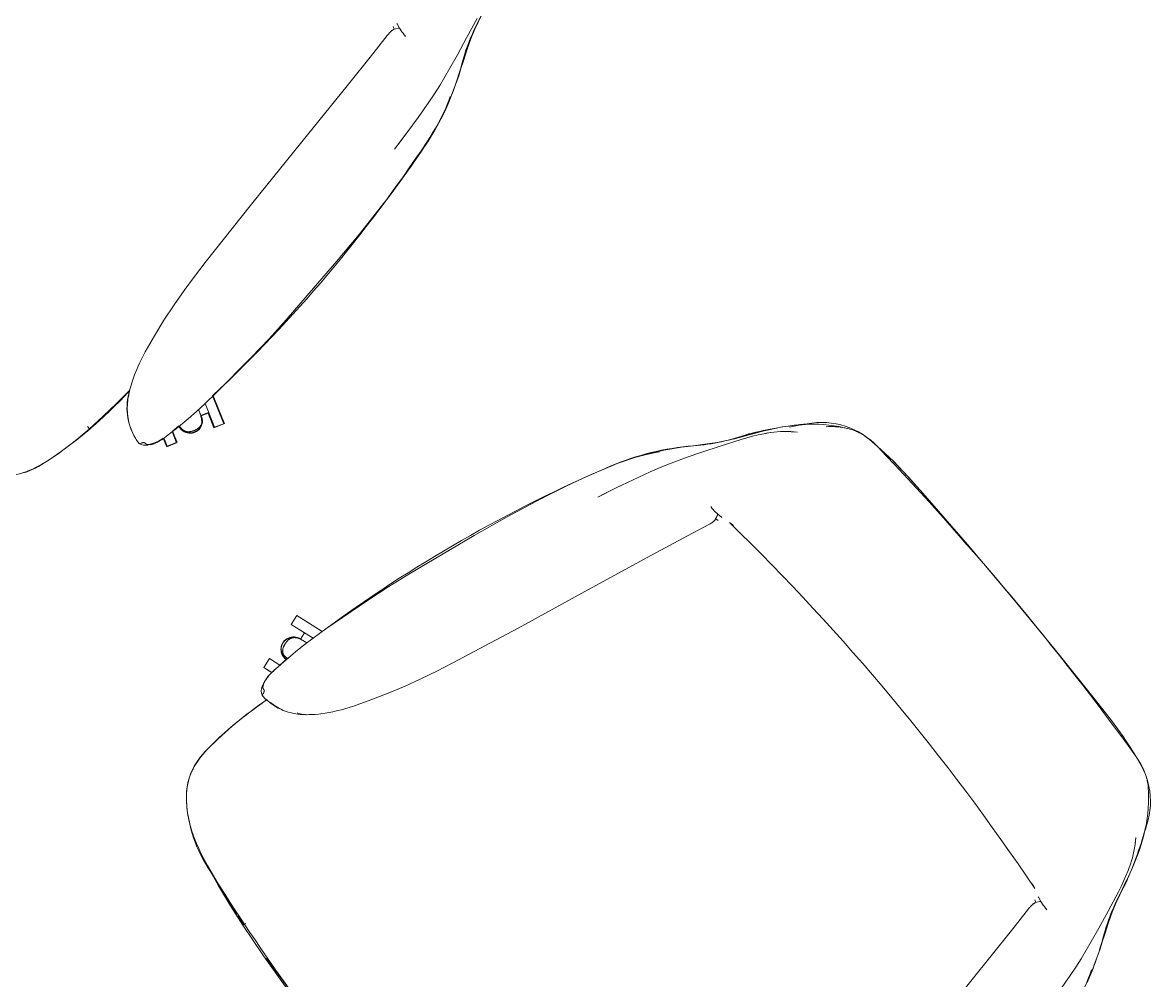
# Model space of a CAD drawing. Header units: millimetres. Extents: x 0 to 57242, y -59538 to 11130.
# Drawn here: x 11313 to 12131, y -3428 to -2734 of the extents above; entities that cross this region are included whole.
import ezdxf

# ---------------------------------------------------------------- set-up
doc = ezdxf.new("R2010")
doc.units = ezdxf.units.MM
doc.layers.add('A-DETL-GENF', color=92, linetype='Continuous', lineweight=9)
doc.layers.add('G-IMPT', color=8, linetype='Continuous', lineweight=9)

# ---------------------------------------------------------------- blocks, each defined once
blk = doc.blocks.new('Rockworth_Funiture_ORREN CHAIR - 71-ORR01B-1044596-Level 0')
at = {"layer": 'A-DETL-GENF'}
for p, q in [((-300.72, -71.67), (-321.5, -78.42)), ((-321.5, -78.42), (-319.11, -85.76)), ((-319.11, -85.76), (-308.19, -82.21)), ((-308.19, -82.21), (-306.53, -87.29)), ((-301.8, -104.43), (-301.66, -110.79)), ((-301.66, -110.79), (-310.09, -113.53)), ((-310.09, -113.53), (-307.7, -120.87)), ((-307.7, -120.87), (-301.24, -118.77))]:
    blk.add_line(p, q, dxfattribs=at)
for centre, radius, start, end in [((0.18, -1875.87), 2203.83, 86.2104, 93.79921), ((-142.11, 266.92), 56.33, 93.79921, 150.72121), ((142.11, 266.92), 56.33, 29.27879, 86.2104), ((40.77, 135.64), 281.17, 145.60784, 154.39216), ((-40.77, 135.64), 281.17, 25.60784, 34.39216), ((-356.32, 309.43), 152.76, 324.64067, 339.99562), ((356.32, 309.43), 152.76, 200.00438, 215.35933), ((-76.12, 110.6), 190.82, 144.64067, 163.35933), ((76.12, 110.6), 190.82, 16.64067, 35.35933), ((0.39, -1466.64), 1681.05, 84.10453, 95.89547), ((737.63, -132.62), 1040.14, 163.35933, 176.64067), ((-304.28, -95.89), 8.89, 104.70182, 286.19335), ((-278.27, -118.17), 22.98, 181.49688, 208.50312), ((-291.36, -127.51), 7.29, 192.85986, 293.14014), ((2.75, -162.14), 292.57, 174.52224, 185.47776), ((-240.7, -187.58), 47.85, 182.98416, 233.01584), ((-210.5, -147.48), 98.05, 233.01584, 264.98416), ((7.74, 1411.22), 1671.84, 262.20276, 269.40901)]:
    blk.add_arc(centre, radius, start, end, dxfattribs=at)
at = {"layer": 'G-IMPT'}
for p, q in [((210.78, 260.51), (217.42, 246.31)), ((-181.23, 200.69), (-181.24, 200.71)), ((-180.73, 199.5), (-178.74, 200.22)), ((-306.53, -87.29), (-308.19, -82.21)), ((-301.95, -85.69), (-301.49, -85.54)), ((-301.59, -112.57), (-301.79, -107.08))]:
    blk.add_line(p, q, dxfattribs=at)
at = {"layer": 'G-IMPT', "flags": 128}
for points in [[(-180.81, 303.62), (-179.8, 304.98), (-178.73, 306.3), (-177.63, 307.59), (-176.49, 308.84), (-175.31, 310.06), (-174.09, 311.24), (-172.84, 312.38), (-171.55, 313.48), (-170.22, 314.53), (-168.87, 315.55), (-168.59, 315.74), (-167.66, 316.37), (-166.7, 316.98), (-165.73, 317.56), (-164.74, 318.11), (-164.03, 318.47), (-163.31, 318.82), (-162.96, 318.99), (-162.11, 319.35), (-161.25, 319.7), (-160.37, 320.01), (-159.48, 320.3), (-158.59, 320.57), (-157.67, 320.83), (-156.65, 321.09), (-155.61, 321.33), (-153.53, 321.78), (-145.85, 323.12), (-138.12, 324.21), (-130.36, 325.05), (-114.6, 326.09), (-98.9, 326.62), (-49.72, 327.62), (0.18, 327.97), (50.08, 327.62), (99.26, 326.62), (114.96, 326.09), (130.64, 325.06), (130.72, 325.05), (138.48, 324.21), (146.21, 323.12), (153.89, 321.78), (155.97, 321.33), (157.01, 321.09), (158.03, 320.83), (158.95, 320.57), (159.84, 320.3), (160.73, 320.01), (161.61, 319.7), (162.47, 319.35), (163.32, 318.99), (163.67, 318.82), (164.4, 318.47), (165.11, 318.11), (166.09, 317.56), (167.06, 316.98), (168.02, 316.37), (168.95, 315.74), (169.23, 315.55), (172.24, 313.3), (175.17, 310.94), (178.03, 308.48), (180.79, 305.93), (183.47, 303.29), (186.05, 300.55), (188.54, 297.73), (189.1, 297.07), (191.78, 293.65), (194.36, 290.14), (196.82, 286.55), (199.16, 282.88), (201.38, 279.14), (203.48, 275.32)], [(-49.84, 327.3), (-98.99, 326.51), (-109.43, 326.27), (-119.86, 325.79), (-130.28, 325.06), (-130.36, 325.05)], [(-203.23, 275.12), (-203.12, 275.32), (-201.02, 279.14), (-198.8, 282.88), (-196.46, 286.55), (-194, 290.14), (-191.42, 293.65), (-188.74, 297.07), (-188.36, 297.51), (-188.18, 297.73), (-185.69, 300.55), (-183.11, 303.29), (-180.43, 305.93), (-177.67, 308.48), (-174.81, 310.94), (-171.88, 313.3), (-168.87, 315.55)], [(-188.74, 297.07), (-190.19, 295.2), (-191.59, 293.29), (-192.91, 291.32), (-194.17, 289.32), (-195.35, 287.27), (-196.47, 285.18), (-197.51, 283.05)], [(-247.56, 143.98), (-244.22, 158.46), (-240.95, 171.68), (-237.36, 184.82), (-235.28, 191.78), (-233.04, 198.7), (-228.26, 212.3), (-224.31, 222.64), (-219.09, 235.74), (-213.16, 250.5), (-211.48, 254.37), (-209.7, 258.19), (-207.81, 261.97), (-205.83, 265.69), (-204.63, 267.84), (-203.37, 269.96), (-202.04, 272.03), (-200.65, 274.06), (-199.2, 276.05), (-197.69, 277.99), (-196.11, 279.89), (-194.48, 281.73), (-190.99, 285.28), (-194.08, 282.12), (-194.27, 281.91)], [(194.63, 281.91), (194.44, 282.12), (191.36, 285.28), (194.85, 281.73), (196.48, 279.89), (198.05, 277.99), (199.56, 276.05), (201.01, 274.06), (202.41, 272.03), (203.73, 269.96), (204.99, 267.84), (206.19, 265.69), (208.17, 261.97), (210.06, 258.19), (211.84, 254.37), (213.52, 250.5), (219.45, 235.74), (224.67, 222.64), (228.62, 212.3), (233.4, 198.7), (235.64, 191.78), (237.72, 184.82), (241.31, 171.68)], [(-217.05, 246.31), (-210.42, 260.51), (-206.95, 267.88), (-203.23, 275.12), (-206.11, 269.63), (-208.86, 264.08), (-211.48, 258.46), (-217.32, 245.78), (-218.11, 244.19), (-220.32, 239.94), (-222.64, 235.76), (-226.39, 229.49), (-230.01, 223.82), (-231.93, 220.73), (-231.8, 220.94), (-231.74, 221.02), (-234.17, 217.44), (-236.48, 213.78), (-243.06, 202.46), (-243.96, 200.85), (-246.57, 195.96), (-249.02, 191), (-251.32, 185.95), (-253.46, 180.84), (-255.43, 175.66), (-257.25, 170.43), (-258.61, 166.32), (-261.03, 158.53), (-264.8, 145.25), (-268.46, 131.04), (-271.94, 116.35), (-272.86, 112.28), (-273.05, 111.42), (-278.64, 84.45), (-283.61, 57.36), (-292.22, 4.41), (-294.81, -13.8), (-297.01, -32.07), (-300.42, -68.39), (-301.2, -79.84), (-301.58, -87.88), (-301.78, -95.92), (-301.78, -107.08), (-301.81, -103), (-302.06, -103.08), (-301.81, -103)], [(249.38, 191), (246.93, 195.96), (244.32, 200.85), (243.42, 202.46), (236.84, 213.78), (234.53, 217.44), (232.1, 221.03), (232.16, 220.94), (232.29, 220.73), (230.37, 223.82), (226.76, 229.49), (223, 235.76), (220.68, 239.94), (218.47, 244.19), (217.68, 245.78), (211.84, 258.46), (209.22, 264.08), (206.47, 269.63), (203.59, 275.12), (203.48, 275.32)], [(-204.34, 268.3), (-204.35, 268.41), (-205.48, 266.32)], [(-212.34, 256.57), (-212.78, 257.17), (-211.54, 258.07)], [(-180.57, 198.91), (-180.51, 198.63), (-180.47, 198.43), (-180.45, 198.21), (-180.42, 197.98), (-180.4, 197.75), (-180.39, 197.5), (-180.38, 197.24), (-180.38, 196.96), (-180.39, 196.62), (-180.4, 196.26), (-180.43, 195.92), (-180.46, 195.58), (-180.54, 194.85), (-180.62, 194.26), (-180.71, 193.67), (-180.93, 192.46), (-181.44, 189.98), (-184.42, 176.04), (-190.41, 147), (-200.52, 95.87), (-211.79, 38.87), (-222.79, -14.07), (-225.5, -26.43), (-228.53, -38.73), (-231.87, -50.94), (-235.77, -63.69), (-240.03, -76.32), (-244.66, -88.82), (-246.25, -92.66), (-248.28, -97.19), (-249.5, -99.74), (-251.21, -103.09), (-252.45, -105.37), (-253.94, -107.99), (-255.53, -110.59), (-256.54, -112.13), (-257.82, -114), (-259.09, -115.74)], [(-257.49, 169.6), (-255.68, 174.71), (-253.91, 179.35), (-252.16, 183.57), (-250.46, 187.39), (-248.8, 190.85), (-247.19, 193.98), (-245.62, 196.81), (-244.11, 199.37)], [(-178.77, 203.53), (-179.12, 203.46), (-182.52, 202.89), (-185.62, 202.53), (-187.06, 202.44), (-188.5, 202.4), (-189.94, 202.41), (-189.17, 202.45)], [(-181.41, 201.03), (-182.15, 202.34), (-182.16, 202.35), (-182.17, 202.37), (-182.18, 202.39), (-182.19, 202.41), (-182.2, 202.42), (-182.2, 202.44), (-182.21, 202.46), (-182.22, 202.48), (-182.22, 202.5), (-182.23, 202.52), (-182.24, 202.54), (-182.24, 202.56), (-182.24, 202.58), (-182.25, 202.6), (-182.25, 202.62), (-182.25, 202.64), (-182.25, 202.66), (-182.25, 202.68), (-182.25, 202.7), (-182.25, 202.72), (-182.25, 202.74), (-182.24, 202.76), (-182.24, 202.78), (-182.24, 202.8), (-182.23, 202.81), (-182.23, 202.83), (-182.22, 202.85), (-182.21, 202.87), (-182.2, 202.89), (-182.22, 202.51)], [(-182.15, 202.34), (-181.02, 200.27), (-180.57, 198.91)], [(189.53, 202.45), (190.3, 202.41), (188.86, 202.4), (187.42, 202.44), (185.98, 202.53), (182.88, 202.89), (179.48, 203.46), (179.13, 203.53)], [(244.47, 199.37), (245.98, 196.81), (247.55, 193.98), (249.16, 190.85)], [(200.88, 95.87), (190.77, 147), (184.78, 176.04), (181.8, 189.98), (181.3, 192.46), (181.08, 193.67), (180.98, 194.26), (180.9, 194.85), (180.82, 195.58), (180.79, 195.92), (180.76, 196.26), (180.75, 196.62), (180.74, 196.96), (180.74, 197.24), (180.75, 197.5), (180.76, 197.75), (180.78, 197.98), (180.81, 198.21), (180.84, 198.43), (180.87, 198.63), (180.91, 198.83), (181.38, 200.27), (182.51, 202.34), (182.58, 202.56)], [(-243.46, 161.54), (-244.18, 158.55), (-246.9, 146.89)], [(-301.21, -79.94), (-314.55, -84.28), (-319.11, -85.76), (-321.5, -78.42), (-316.93, -76.94), (-300.66, -71.65)], [(-308.03, -88.07), (-307.41, -87.69), (-307.72, -87.87), (-308.02, -88.06), (-308.31, -88.26), (-308.6, -88.47), (-308.88, -88.69), (-309.16, -88.92), (-309.42, -89.16), (-309.68, -89.4), (-309.93, -89.66), (-310.07, -89.8), (-310.21, -89.95), (-310.34, -90.1), (-310.46, -90.26), (-310.58, -90.42), (-310.69, -90.58), (-310.8, -90.75), (-310.9, -90.92), (-310.99, -91.1), (-311.08, -91.28), (-311.17, -91.46), (-311.26, -91.67), (-311.34, -91.88), (-311.42, -92.09), (-311.49, -92.31), (-311.55, -92.53), (-311.61, -92.75), (-311.65, -92.97), (-311.69, -93.2), (-311.72, -93.42), (-311.75, -93.65), (-311.76, -93.88), (-311.77, -94.11), (-311.76, -93.83), (-311.74, -93.56), (-311.71, -93.3), (-311.67, -93.07)], [(-307.4, -87.68), (-307.41, -87.69), (-307.33, -87.66), (-307.09, -87.58)], [(-305.43, -86.86), (-305.68, -86.95), (-305.66, -86.94), (-305.75, -86.97), (-307.4, -87.68), (-305.81, -86.99)], [(-307.09, -87.58), (-305.57, -86.91), (-305.22, -86.79), (-304.94, -86.7), (-304.57, -86.57), (-304.09, -86.41), (-303.5, -86.21), (-302.78, -85.97), (-301.95, -85.69)], [(-301.7, -91.58), (-301.76, -90.8), (-301.76, -90.55), (-301.76, -90.3), (-301.75, -90.05), (-301.73, -89.8), (-301.7, -89.55), (-301.67, -89.3), (-301.62, -89.05)], [(-301.81, -104.57), (-302.44, -104.77), (-302.74, -104.83), (-303.03, -104.88), (-303.33, -104.92), (-303.64, -104.95), (-303.94, -104.97), (-304.24, -104.97), (-304.54, -104.97), (-304.85, -104.96), (-305.15, -104.93), (-305.45, -104.9), (-305.75, -104.85), (-306.05, -104.8), (-306.34, -104.73), (-306.63, -104.65), (-306.92, -104.57), (-307.21, -104.47), (-307.5, -104.36), (-307.77, -104.25), (-308.05, -104.12), (-308.32, -103.98), (-308.59, -103.84), (-308.85, -103.68), (-309.1, -103.52), (-309.35, -103.35), (-309.59, -103.17), (-309.83, -102.98), (-310.06, -102.78), (-310.28, -102.58), (-310.5, -102.36), (-310.71, -102.14), (-310.91, -101.92), (-311.1, -101.68), (-311.28, -101.44), (-311.46, -101.2), (-311.62, -100.94), (-311.78, -100.68), (-311.93, -100.42), (-312.07, -100.15), (-312.2, -99.88), (-312.32, -99.6), (-312.43, -99.32), (-312.53, -99.03), (-312.62, -98.74), (-312.7, -98.45), (-312.77, -98.16), (-312.83, -97.86), (-312.88, -97.56), (-312.92, -97.26), (-312.95, -96.96), (-312.97, -96.66), (-312.97, -96.35), (-312.97, -96.05), (-312.96, -95.75), (-312.93, -95.45), (-312.9, -95.15), (-312.85, -94.85), (-312.8, -94.55), (-312.73, -94.25), (-312.65, -93.96), (-312.57, -93.67), (-312.47, -93.38), (-312.36, -93.1), (-312.25, -92.82), (-312.12, -92.54), (-311.99, -92.27), (-311.84, -92.01), (-311.69, -91.75), (-311.52, -91.49), (-311.35, -91.24), (-311.17, -91), (-310.98, -90.76), (-310.79, -90.53), (-310.58, -90.31), (-310.37, -90.09), (-310.15, -89.89)], [(-311.13, -98.02), (-311.25, -97.64), (-311.36, -97.26), (-311.46, -96.87), (-311.54, -96.48), (-311.61, -96.09), (-311.67, -95.7), (-311.71, -95.3), (-311.75, -94.9), (-311.77, -94.5), (-311.77, -94.11)], [(-304.67, -103.9), (-304.68, -103.91), (-304.67, -103.9), (-304.68, -103.91), (-301.81, -103.64), (-304.6, -103.88), (-304.83, -103.92), (-304.98, -103.93), (-305.13, -103.93), (-305.28, -103.93), (-305.44, -103.92), (-305.59, -103.91), (-305.74, -103.89), (-305.89, -103.87), (-306.03, -103.84), (-306.18, -103.8), (-306.33, -103.76), (-306.47, -103.72), (-306.61, -103.67), (-306.76, -103.62), (-306.89, -103.56), (-307.03, -103.5), (-307.17, -103.43), (-307.3, -103.36), (-307.5, -103.24), (-307.69, -103.12), (-307.88, -102.99), (-308.06, -102.86), (-308.24, -102.72), (-308.42, -102.57), (-308.58, -102.42), (-308.75, -102.26), (-308.91, -102.09), (-309.06, -101.92), (-309.21, -101.75), (-309.35, -101.57), (-309.58, -101.24), (-309.79, -100.91), (-310, -100.57), (-310.2, -100.22), (-310.38, -99.87), (-310.56, -99.51), (-310.72, -99.15), (-310.87, -98.78), (-311.01, -98.4), (-311.13, -98.02), (-310.63, -99.34), (-310.49, -99.66)], [(-310.32, -100), (-310.18, -100.27), (-309.35, -101.57), (-309.18, -101.78), (-309, -102), (-308.83, -102.17), (-308.66, -102.35)], [(-301.24, -118.77), (-303.14, -119.38), (-307.7, -120.87), (-310.09, -113.53), (-305.53, -112.04), (-301.68, -110.79)], [(-259.09, -115.74), (-260.58, -117.57), (-261.67, -118.92), (-262.7, -120.12), (-263.77, -121.28), (-264.88, -122.4), (-266.02, -123.49), (-267.2, -124.54), (-268.42, -125.55), (-269.67, -126.52), (-270.94, -127.45), (-272.25, -128.34), (-273.59, -129.18), (-274.96, -129.97), (-276.14, -130.56), (-277.35, -131.11), (-278.57, -131.62), (-279.8, -132.09), (-281.05, -132.53), (-282.32, -132.92), (-283.59, -133.28), (-284.88, -133.59), (-285.92, -133.85), (-286.96, -134.08), (-288.02, -134.27), (-289.08, -134.44), (-290.14, -134.57), (-291.21, -134.67), (-292.28, -134.73), (-292.36, -134.73), (-292.43, -134.72), (-292.51, -134.72), (-292.59, -134.71), (-292.65, -134.7), (-292.71, -134.69), (-292.77, -134.67), (-292.8, -134.66), (-292.83, -134.66), (-292.85, -134.65), (-292.88, -134.64), (-292.9, -134.64), (-292.93, -134.63), (-292.95, -134.62), (-292.97, -134.61), (-292.99, -134.6), (-293.02, -134.59), (-293.04, -134.58), (-293.06, -134.57), (-293.08, -134.56), (-293.1, -134.55), (-293.12, -134.54), (-293.14, -134.53), (-293.15, -134.51), (-293.17, -134.5), (-293.19, -134.49), (-293.21, -134.47), (-293.22, -134.46), (-293.24, -134.44), (-293.25, -134.43), (-293.27, -134.41), (-293.28, -134.4), (-293.29, -134.38), (-293.3, -134.37), (-293.31, -134.36), (-293.32, -134.34), (-293.33, -134.33), (-293.34, -134.31), (-293.35, -134.3), (-293.36, -134.28), (-293.37, -134.26), (-293.38, -134.24), (-293.39, -134.22), (-293.39, -134.2), (-293.4, -134.19), (-293.41, -134.17), (-293.42, -134.14), (-293.43, -134.1), (-293.44, -134.06), (-293.45, -134.02), (-293.46, -133.98), (-293.47, -133.91), (-293.54, -133.46), (-293.56, -133.37), (-293.57, -133.32), (-293.58, -133.28), (-293.61, -133.16), (-293.65, -133.04), (-293.69, -132.93), (-293.73, -132.82), (-293.78, -132.71), (-293.83, -132.6), (-293.89, -132.49), (-293.94, -132.39), (-294.01, -132.29), (-294.07, -132.18), (-294.14, -132.09), (-294.21, -131.99), (-294.29, -131.9), (-294.37, -131.81), (-294.45, -131.72), (-294.53, -131.63), (-294.62, -131.55), (-294.71, -131.47), (-294.8, -131.39), (-294.9, -131.32), (-295, -131.25), (-295.03, -131.23), (-295.06, -131.22), (-295.1, -131.21), (-295.13, -131.19), (-295.17, -131.18), (-295.2, -131.17), (-295.24, -131.16), (-295.27, -131.16), (-295.31, -131.15), (-295.34, -131.14), (-295.38, -131.14), (-295.42, -131.13), (-295.5, -131.12), (-295.94, -131.1), (-296, -131.09), (-296.06, -131.08), (-296.13, -131.07), (-296.16, -131.07), (-296.2, -131.06), (-296.24, -131.05), (-296.27, -131.04), (-296.3, -131.04), (-296.34, -131.03), (-296.37, -131.02), (-296.41, -131.01), (-296.44, -131), (-296.47, -130.98), (-296.51, -130.97), (-296.54, -130.96), (-296.57, -130.94), (-296.6, -130.93), (-296.66, -130.9), (-296.71, -130.88), (-296.77, -130.85), (-296.82, -130.82), (-296.87, -130.79), (-296.93, -130.75), (-296.98, -130.72), (-297.03, -130.68), (-297.28, -130.44), (-297.52, -130.19), (-297.76, -129.94), (-297.98, -129.68), (-298.2, -129.41), (-298.4, -129.13), (-298.6, -128.85), (-298.79, -128.56), (-298.97, -128.26), (-299.14, -127.96), (-299.3, -127.65), (-299.45, -127.34), (-299.59, -127.02), (-299.71, -126.7), (-299.83, -126.38), (-299.94, -126.05), (-300.03, -125.71), (-300.35, -124.41), (-300.63, -123.09), (-300.87, -121.76), (-301.07, -120.43), (-301.23, -119.1), (-301.35, -117.76), (-301.43, -116.41), (-301.54, -114.57), (-301.59, -112.57)], [(-301.17, -117.41), (-301.27, -116.94), (-301.36, -116.48), (-301.43, -116.01), (-301.48, -115.53), (-301.52, -115.06), (-301.54, -114.59)], [(-267.08, -123.33), (-266.57, -123.05), (-266.07, -122.75), (-265.57, -122.44), (-265.09, -122.1), (-264.62, -121.76), (-264.16, -121.39), (-263.71, -121.02), (-263.27, -120.62), (-262.85, -120.22), (-262.44, -119.8), (-262.05, -119.36), (-261.67, -118.92)], [(-285.21, -133.39), (-284.01, -133.14), (-282.82, -132.84), (-281.64, -132.51), (-280.47, -132.14), (-279.32, -131.73), (-278.17, -131.28), (-277.05, -130.8), (-275.93, -130.29)], [(-182.95, -250.46), (-203.41, -247.67), (-223.76, -244.17), (-228.65, -243.16), (-233.16, -242.13), (-237.21, -241.1), (-241.24, -239.95), (-244.82, -238.8), (-246.6, -238.18), (-248.36, -237.52), (-250.02, -236.86), (-251.67, -236.16), (-253.29, -235.45), (-254.89, -234.71), (-256.46, -233.93), (-258.03, -233.13), (-259.57, -232.29), (-261.1, -231.43), (-262.6, -230.54), (-264.07, -229.62), (-265.52, -228.67), (-266.96, -227.68), (-268.33, -226.69), (-269.68, -225.66), (-271, -224.59), (-272.3, -223.49), (-273.52, -222.39), (-274.71, -221.25), (-275.86, -220.08), (-276.98, -218.87), (-277.51, -218.26), (-278.02, -217.65), (-278.53, -217.02), (-279.03, -216.39), (-279.51, -215.75), (-279.98, -215.1), (-280.43, -214.44), (-280.87, -213.77), (-281.31, -213.08), (-281.73, -212.38), (-282.13, -211.68), (-282.53, -210.96), (-282.91, -210.22), (-283.28, -209.47), (-283.64, -208.71), (-283.98, -207.94), (-284.32, -207.14), (-284.65, -206.32), (-284.96, -205.5), (-285.25, -204.68), (-285.55, -203.8), (-285.83, -202.91), (-286.34, -201.13), (-286.83, -199.21), (-287.26, -197.27), (-287.67, -195.16), (-288.03, -193.05), (-288.36, -190.75), (-288.65, -188.44), (-289.13, -183.49), (-289.49, -178.24), (-289.71, -172.74), (-289.82, -166.96), (-289.82, -161.18), (-289.47, -149.23), (-288.88, -139.23), (-288.5, -134.35)], [(200.53, -247.71), (194.23, -248.97), (194.25, -248.99), (194.23, -248.97), (177.64, -251.72), (160.96, -253.98), (144.22, -255.76), (117.48, -257.83), (90.68, -259.15), (38.23, -260.53), (-15.04, -260.65), (-68.3, -259.32), (-120.7, -256.75), (-147.46, -254.81), (-174.15, -252.14), (-190.84, -249.98), (-207.47, -247.34), (-224.01, -244.23), (-231.26, -242.58)], [(-173.76, -249.48), (-173.77, -249.54), (-173.77, -249.51), (-173.77, -249.54), (-173.97, -251.5), (-181.83, -250.6)], [(-144.88, -254.18), (-120.57, -255.81), (-68.22, -258.25), (-15.03, -259.55), (38.18, -259.55), (90.58, -258.21), (117.34, -257), (144.06, -255.12), (143.71, -251.13)]]:
    blk.add_lwpolyline(points, dxfattribs=at)
for points in [[(-168.72, 206.33), (-171.48, 205.74), (-172.28, 205.52), (-171.23, 205.82)], [(169.08, 206.33), (171.59, 205.82), (172.64, 205.52), (171.84, 205.74)], [(179.1, 200.22), (181.09, 199.5)]]:
    blk.add_lwpolyline(points, close=True, dxfattribs=at)
blk = doc.blocks.new('Rockworth_Funiture_ORREN CHAIR - 71-ORR01B-V4-Level 0')
at = {"layer": 'A-DETL-GENF'}
for p, q in [((321.5, -78.42), (300.72, -71.67)), ((319.11, -85.76), (321.5, -78.42)), ((306.53, -87.29), (308.19, -82.21)), ((308.19, -82.21), (319.11, -85.76)), ((301.66, -110.79), (301.8, -104.43)), ((310.09, -113.53), (301.66, -110.79)), ((307.7, -120.87), (310.09, -113.53)), ((301.24, -118.77), (307.7, -120.87))]:
    blk.add_line(p, q, dxfattribs=at)
for centre, radius, start, end in [((356.32, 309.43), 152.76, 200.00438, 215.35933), ((76.12, 110.6), 190.82, 16.64067, 35.35933), ((-737.63, -132.62), 1040.14, 3.35933, 16.64067), ((304.28, -95.89), 8.89, 253.80665, 75.29818), ((-47.3, -158.73), 309.55, 352.51214, 8.04583), ((294.71, -92.33), 42.35, 213.01776, 261.55889), ((278.27, -118.17), 22.98, 331.49688, 358.50312), ((291.36, -127.51), 7.29, 246.85986, 347.14014), ((211.57, -192.75), 48.45, 306.56187, 352.51214)]:
    blk.add_arc(centre, radius, start, end, dxfattribs=at)
at = {"layer": 'G-IMPT'}
for p, q in [((210.78, 260.51), (217.42, 246.31)), ((308.19, -81.71), (306.34, -87.38)), ((311.4, -91.19), (311.37, -91.13)), ((302.41, -104.2), (302.84, -104.24)), ((305.59, -104.09), (305.61, -104.09))]:
    blk.add_line(p, q, dxfattribs=at)
at = {"layer": 'G-IMPT', "flags": 128}
for points in [[(213.52, 250.5), (219.45, 235.74), (224.67, 222.64), (228.62, 212.3), (233.4, 198.7), (235.64, 191.78), (237.72, 184.82), (241.31, 171.68), (244.58, 158.46), (243.82, 161.54)], [(272.3, 116.35), (271.17, 121.27), (265.16, 145.25), (261.39, 158.53), (258.97, 166.32), (257.61, 170.43), (255.8, 175.66), (253.82, 180.84), (251.68, 185.95), (249.38, 191), (246.93, 195.96), (244.32, 200.85), (243.42, 202.46), (236.84, 213.78), (234.53, 217.44), (232.1, 221.03), (232.16, 220.94), (232.29, 220.73), (230.37, 223.82), (226.76, 229.49), (223, 235.76), (220.68, 239.94), (218.47, 244.19), (217.68, 245.78), (211.84, 258.46)], [(189.53, 202.45), (190.3, 202.41), (188.86, 202.4), (187.42, 202.44), (185.98, 202.53), (182.88, 202.89), (179.48, 203.46), (179.13, 203.53)], [(295.56, -131.17), (295.53, -131.18), (295.49, -131.19), (295.46, -131.21), (295.42, -131.22), (295.39, -131.23), (295.36, -131.25), (295.26, -131.32), (295.16, -131.39), (295.07, -131.47), (294.98, -131.55), (294.89, -131.63), (294.81, -131.72), (294.73, -131.81), (294.65, -131.9), (294.57, -131.99), (294.5, -132.09), (294.43, -132.18), (294.37, -132.29), (294.3, -132.39), (294.25, -132.49), (294.19, -132.6), (294.14, -132.71), (294.09, -132.82), (294.05, -132.93), (294.01, -133.04), (293.97, -133.16), (293.94, -133.28), (293.93, -133.32), (293.92, -133.37), (293.9, -133.46), (293.83, -133.91), (293.82, -133.98), (293.81, -134.02), (293.8, -134.06), (293.79, -134.1), (293.78, -134.14), (293.77, -134.17), (293.76, -134.19), (293.75, -134.2), (293.75, -134.22), (293.74, -134.24), (293.73, -134.26), (293.72, -134.28), (293.71, -134.3), (293.7, -134.31), (293.69, -134.33), (293.68, -134.34), (293.67, -134.36), (293.66, -134.37), (293.65, -134.38), (293.64, -134.4), (293.63, -134.41), (293.62, -134.43), (293.6, -134.44), (293.59, -134.46), (293.57, -134.47), (293.55, -134.49), (293.53, -134.5), (293.51, -134.51), (293.5, -134.53), (293.48, -134.54), (293.46, -134.55), (293.44, -134.56), (293.42, -134.57), (293.4, -134.58), (293.38, -134.59), (293.35, -134.6), (293.33, -134.61), (293.31, -134.62), (293.29, -134.63), (293.26, -134.64), (293.24, -134.64), (293.22, -134.65), (293.19, -134.66), (293.16, -134.66), (293.13, -134.67), (293.07, -134.69), (293.01, -134.7), (292.95, -134.71), (292.87, -134.72), (292.79, -134.72), (292.72, -134.73), (292.64, -134.73), (291.57, -134.67), (290.5, -134.57), (289.44, -134.44), (288.38, -134.27), (287.33, -134.08), (286.28, -133.85), (285.24, -133.59), (283.95, -133.28), (282.68, -132.92), (281.41, -132.53), (280.16, -132.09), (278.93, -131.62), (277.71, -131.11), (276.5, -130.56), (275.32, -129.97), (273.95, -129.18), (272.61, -128.34), (271.31, -127.45), (270.03, -126.52), (268.78, -125.55), (267.56, -124.54), (266.38, -123.49), (265.24, -122.4), (264.13, -121.28), (263.06, -120.12), (262.03, -118.92), (259.45, -115.74), (258.18, -114), (256.9, -112.13), (255.89, -110.59), (254.31, -107.99), (252.81, -105.37), (250.85, -101.7), (249.86, -99.74), (248.64, -97.19), (246.61, -92.66), (245.02, -88.82), (240.39, -76.32), (236.13, -63.69), (232.23, -50.94), (228.89, -38.73), (225.87, -26.43), (223.15, -14.07), (212.15, 38.87), (200.88, 95.87), (190.77, 147), (184.78, 176.04), (181.8, 189.98), (181.3, 192.46), (181.08, 193.67), (180.98, 194.26), (180.9, 194.85), (180.82, 195.58), (180.79, 195.92), (180.76, 196.26), (180.75, 196.62), (180.74, 196.96), (180.74, 197.24), (180.75, 197.5), (180.76, 197.75), (180.78, 197.98), (180.81, 198.21), (180.84, 198.43), (180.87, 198.63), (180.91, 198.83), (181.38, 200.27), (182.51, 202.34), (182.58, 202.56)], [(244.47, 199.37), (245.98, 196.81), (247.55, 193.98), (249.16, 190.85), (250.82, 187.39), (252.53, 183.57), (254.27, 179.35), (256.04, 174.71), (257.85, 169.6), (259.68, 164.03), (261.53, 158.02), (265.23, 144.96), (268.85, 130.91), (272.3, 116.35), (273.22, 112.28), (273.41, 111.42), (278.96, 84.65), (283.9, 57.76), (283.98, 57.36), (292.58, 4.41), (295.18, -13.8), (297.37, -32.07), (300.78, -68.39), (301.56, -79.84), (301.94, -87.88), (302.15, -95.92), (302.15, -107.08), (301.9, -114.56), (301.79, -116.41), (301.71, -117.76), (301.59, -119.1), (301.43, -120.43), (301.23, -121.76), (300.99, -123.09), (300.71, -124.41), (300.4, -125.71), (300.3, -126.05), (300.19, -126.38), (300.08, -126.7), (299.95, -127.02), (299.81, -127.34), (299.66, -127.65), (299.5, -127.96), (299.33, -128.26), (299.15, -128.56), (298.96, -128.85), (298.77, -129.13), (298.56, -129.41), (298.34, -129.68), (298.12, -129.94), (297.88, -130.19), (297.64, -130.44), (297.39, -130.68), (297.34, -130.72), (297.29, -130.75), (297.24, -130.79), (297.18, -130.82), (297.13, -130.85), (297.08, -130.88), (297.02, -130.9), (296.97, -130.93), (296.93, -130.94), (296.9, -130.96), (296.87, -130.97), (296.83, -130.98), (296.8, -131), (296.77, -131.01), (296.73, -131.02), (296.7, -131.03), (296.67, -131.04), (296.63, -131.04), (296.6, -131.05), (296.56, -131.06), (296.53, -131.07), (296.49, -131.07), (296.42, -131.08), (296.36, -131.09), (296.3, -131.1), (295.86, -131.12), (295.78, -131.13), (295.74, -131.14), (295.7, -131.14), (295.67, -131.15), (295.63, -131.16), (295.6, -131.16), (295.56, -131.17)], [(247.26, 146.89), (244.58, 158.46), (247.92, 143.98)], [(301.55, -79.56), (314.55, -83.78), (319.11, -85.26), (321.5, -77.92), (316.93, -76.44), (301, -71.26)], [(304.76, -86.94), (304.69, -86.92), (304.56, -86.88), (304.36, -86.81), (304.09, -86.72), (303.72, -86.6), (303.25, -86.44), (302.68, -86.25), (301.98, -86.01), (301.87, -85.93), (307.78, -87.85), (308.05, -87.97), (308.32, -88.11), (308.58, -88.25), (308.84, -88.41), (309.09, -88.57), (309.34, -88.74), (309.58, -88.92), (309.82, -89.1), (310.05, -89.3), (310.27, -89.5), (310.48, -89.71), (310.69, -89.93), (310.89, -90.16), (311.08, -90.39), (311.26, -90.63), (311.44, -90.87), (311.61, -91.12), (311.76, -91.38), (311.91, -91.64), (312.05, -91.91), (312.18, -92.18), (312.3, -92.45), (312.41, -92.73), (312.51, -93.01), (312.61, -93.3), (312.69, -93.59), (312.76, -93.88), (312.82, -94.18), (312.87, -94.47), (312.91, -94.77), (312.94, -95.07), (312.96, -95.37), (312.97, -95.67), (312.97, -95.97), (312.96, -96.27), (312.94, -96.57), (312.91, -96.87), (312.86, -97.17), (312.81, -97.46), (312.75, -97.76), (312.68, -98.05), (312.59, -98.34), (312.5, -98.62), (312.4, -98.91), (312.29, -99.18), (312.16, -99.46), (312.03, -99.73), (311.89, -99.99), (311.74, -100.26), (311.58, -100.51), (311.41, -100.76), (311.24, -101), (311.05, -101.24), (310.86, -101.47), (310.66, -101.7), (310.45, -101.91), (310.24, -102.12), (310.02, -102.32), (309.79, -102.52), (309.55, -102.71), (309.31, -102.88), (309.06, -103.05), (308.81, -103.21), (308.55, -103.37), (308.28, -103.51), (308.01, -103.64), (307.74, -103.77), (307.46, -103.88), (307.18, -103.98), (306.89, -104.08), (306.6, -104.16), (306.31, -104.24), (306.02, -104.3), (305.72, -104.36), (305.43, -104.4), (305.13, -104.44), (304.83, -104.46), (304.53, -104.48), (304.23, -104.48), (303.93, -104.47), (303.63, -104.45), (303.33, -104.42), (303.03, -104.39), (302.73, -104.34), (302.44, -104.28), (302.18, -104.19), (302.18, -104.13), (302.33, -104.17), (302.41, -104.2), (302.39, -104.2)], [(312.03, -93.07), (312.07, -93.31), (312.1, -93.57), (312.12, -93.83), (312.13, -94.11), (312.13, -93.88), (312.11, -93.65), (312.09, -93.42), (312.05, -93.2), (312.01, -92.97), (311.97, -92.75), (311.91, -92.53), (311.85, -92.31), (311.78, -92.09), (311.7, -91.88), (311.62, -91.67), (311.53, -91.46), (311.46, -91.32), (311.39, -91.19), (311.32, -91.05), (311.24, -90.93), (311.16, -90.8), (311.07, -90.68), (310.98, -90.56), (310.88, -90.44), (310.79, -90.32), (310.68, -90.21), (310.57, -90.11), (310.46, -90), (310.35, -89.91), (310.23, -89.81), (310.11, -89.72), (309.99, -89.63), (309.86, -89.55), (309.73, -89.47), (309.17, -89.1), (308.6, -88.74), (308.01, -88.41), (307.42, -88.09), (306.81, -87.79), (306.2, -87.51), (305.57, -87.25), (304.94, -87), (305.57, -87.24), (306.19, -87.5), (306.81, -87.78), (307.41, -88.08), (308.01, -88.4), (308.6, -88.74), (309.17, -89.1), (309.73, -89.47)], [(307.66, -103.36), (307.86, -103.24), (308.05, -103.12), (308.24, -102.99), (308.42, -102.86), (308.6, -102.72), (308.78, -102.57), (308.95, -102.42), (309.11, -102.26), (309.27, -102.09), (309.42, -101.92), (309.57, -101.75), (309.71, -101.57), (309.94, -101.24), (310.15, -100.91), (310.36, -100.57), (310.56, -100.22), (310.74, -99.87), (310.92, -99.51), (311.08, -99.15), (311.23, -98.78), (311.37, -98.4), (311.5, -98.02), (311.6, -97.69), (311.7, -97.34), (311.78, -97), (311.86, -96.66), (311.93, -96.32)], [(311.99, -95.98), (312.04, -95.64), (312.08, -95.33), (312.11, -95.01), (312.13, -94.7), (312.14, -94.39), (312.13, -94.11), (312.13, -94.5), (312.11, -94.9), (312.07, -95.3), (312.03, -95.7), (311.97, -96.09), (311.9, -96.48), (311.82, -96.87), (311.72, -97.26), (311.62, -97.64), (311.5, -98.02), (311.38, -98.37), (311.26, -98.69), (311.13, -99.02), (310.99, -99.34), (310.85, -99.66)], [(305.6, -104.09), (305.6, -104.06), (305.6, -104.09), (305.25, -104.15), (304.9, -104.19), (304.54, -104.23), (304.19, -104.25), (303.83, -104.26), (303.47, -104.26), (303.12, -104.25), (302.76, -104.23), (302.41, -104.2)], [(307.66, -103.36), (307.65, -103.35), (307.47, -103.45), (307.29, -103.54), (307.11, -103.63), (306.93, -103.71), (306.75, -103.78), (306.56, -103.85), (306.37, -103.91), (306.18, -103.96), (305.98, -104.01), (305.79, -104.05), (305.61, -104.09), (305.8, -104.05), (306, -104.01), (306.19, -103.97), (306.38, -103.91), (306.57, -103.85), (306.76, -103.79), (306.95, -103.71), (307.13, -103.63), (307.31, -103.55), (307.49, -103.45), (307.66, -103.36)], [(310.69, -99.97), (310.54, -100.26), (310.38, -100.55), (310.22, -100.82), (310.05, -101.08), (309.88, -101.33), (309.71, -101.57), (309.53, -101.79), (309.36, -102), (309.19, -102.17)], [(301.64, -118.4), (303.14, -118.89), (307.7, -120.37), (310.09, -113.03), (305.53, -111.55), (302.07, -110.43)], [(259.2, -115.4), (260.41, -128.74), (261.29, -142.11), (261.85, -155.5), (259.85, -155.56)], [(261.85, -155.5), (261.92, -167.46), (261.8, -173.23), (261.56, -179.01), (261.21, -184.5), (260.74, -189.74), (260.14, -194.68), (259.8, -196.98), (259.42, -199.27), (259.01, -201.38), (258.56, -203.47), (258.08, -205.4), (257.55, -207.32), (256.99, -209.09), (256.69, -209.96), (256.38, -210.84), (256.06, -211.66), (255.73, -212.47), (255.39, -213.27)]]:
    blk.add_lwpolyline(points, dxfattribs=at)
for points in [[(179.1, 200.22), (181.09, 199.5)], [(304.94, -87), (304.93, -87), (304.86, -86.98)]]:
    blk.add_lwpolyline(points, close=True, dxfattribs=at)

msp = doc.modelspace()

# ---------------------------------------------------------------- block references
at = {"layer": 'A-DETL-GENF', "rotation": 309.8322156150016}
for name, p in [('Rockworth_Funiture_ORREN CHAIR - 71-ORR01B-V4-Level 0', (11313.57, -2727.85)), ('Rockworth_Funiture_ORREN CHAIR - 71-ORR01B-1044596-Level 0', (11778.19, -3360.44))]:
    msp.add_blockref(name, p, dxfattribs=at)

doc.saveas('drawing.dxf')
